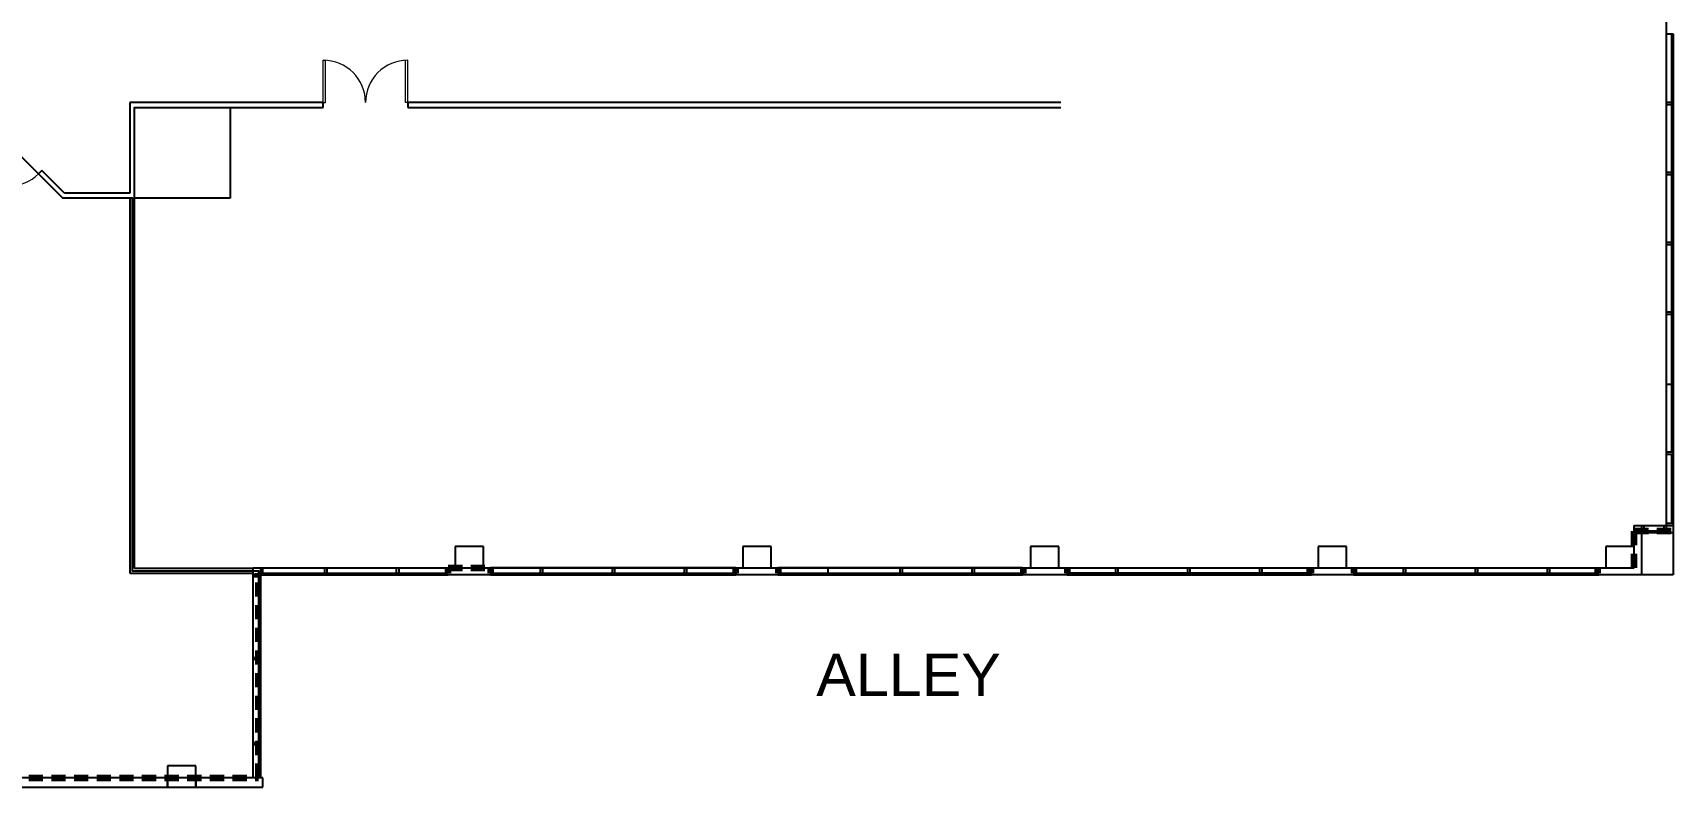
# Model space of a CAD drawing. Header units: inches. Extents: x -63 to 2235, y 0 to 1960.
# Drawn here: x 747 to 2139, y 116 to 756 of the extents above; entities that cross this region are included whole.
import ezdxf

# ---------------------------------------------------------------- set-up
doc = ezdxf.new("R2010")
doc.units = ezdxf.units.IN
doc.header["$LTSCALE"] = 96
doc.header["$MEASUREMENT"] = 0
doc.linetypes.add('Dash 1_8_', pattern=[0.2, 0.125, -0.075])
doc.layers.add('A-DOOR', color=7, linetype='Continuous')
doc.styles.add('XFINE_1-8', font='swissl.ttf', dxfattribs={"height": 10})

# ---------------------------------------------------------------- blocks, each defined once
blk = doc.blocks.new('Single-Flush - 36_ x 84_-2024253-GROSS BLDG AREA - LEVEL 6')
at = {"layer": 'A-DOOR', "lineweight": 15}
for p, q in [((16, 2), (16, 38)), ((18, 38), (16, 38)), ((18, 2), (18, 38)), ((18, 2), (16, 2))]:
    blk.add_line(p, q, dxfattribs=at)
at = {"layer": 'A-DOOR', "lineweight": 5}
blk.add_arc((18, 2), 36.1, 93.1789, 180, dxfattribs=at)
blk = doc.blocks.new('Double-Flush - 72_ x 78_-1244933-GROSS BLDG AREA - LEVEL 6')
at = {"layer": 'A-DOOR', "lineweight": 15}
for p, q in [((-36, 38), (-34, 38)), ((-36, 2), (-36, 38)), ((-34, 2), (-34, 38)), ((34, 2), (34, 37.9)), ((36, 2), (36, 38)), ((-36, 2), (-34, 2)), ((36, 2), (34, 2))]:
    blk.add_line(p, q, dxfattribs=at)
at = {"layer": 'A-DOOR', "lineweight": 5}
for centre, start, end in [((-36, 2), 0, 90), ((36, 2), 90, 180)]:
    blk.add_arc(centre, 36, start, end, dxfattribs=at)

msp = doc.modelspace()

# ---------------------------------------------------------------- hatches: boundary and pattern name
at = {"lineweight": 5}
h = msp.add_hatch(dxfattribs=at)
h.set_pattern_fill('FP_1', color=256, style=0, pattern_type=2)
h.set_pattern_definition([(50, (790.334, 848.196), (55.0854, -4.8198), [5.76, -63.36]), (355, (790.334, 848.196), (-10.6557, 57.7685), [4.608, -50.688]), (100.451, (794.924, 847.794), (44.4295, 52.9487), [4.895, -53.848]), (46.184, (790.334, 863.556), (81.9644, -12.712), [8.64, -95.04]), (96.636, (797.164, 862.5), (71.7815, 74.812), [7.343, -80.772]), (351.184, (790.334, 863.56), (71.782, 74.812), [6.912, -76.032]), (21, (798.014, 859.716), (45.842, -30.9215), [5.76, -63.36]), (326, (798.014, 859.716), (18.687, 55.6915), [4.608, -50.688]), (71.451, (801.834, 857.14), (64.529, 24.77), [4.895, -53.848]), (37.5, (790.334, 848.196), (0.9339, 25.5668), [2.534, -47.539, 2.534, -48.922, -50.88]), (37.5, (790.334, 848.196), (0.9339, 25.5668), [-101.53, 2.534, -48.346]), (7.5, (790.334, 848.196), (20.204, 30.2913), [2.534, -26.803, 2.534, -46.387, -19.392]), (7.5, (790.334, 848.196), (20.204, 30.2913), [-78.259, 2.534, -16.858]), (327.5, (773.208, 848.196), (40.9978, -1.7324), [2.534, -16.666, 2.534, -57.37, -79.488]), (327.5, (773.208, 848.196), (40.9978, -1.7324), [-79.104, 2.534, -76.954]), (317.5, (765.53, 848.196), (44.7889, 7.6878), [2.534, -22.426, 2.534, -37.248, -56.448]), (317.5, (765.53, 848.196), (44.7889, 7.6878), [-64.742, 2.534, -53.914])])
h.paths.add_polyline_path([(885.6, 116.4), (885.6, 124.4), (861.6, 124.4), (861.6, 116.4)], flags=0)

# ---------------------------------------------------------------- linework, layer by layer
for p, q in [((2132.7, 1829.4), (2132.7, 332.4)), ((2132.7, 755.3), (2138.7, 755.3)), ((2137.2, 755.2), (2137.2, 400.5)), ((2138.7, 755.2), (2138.7, 296.4)), ((993.6, 696.9), (829.6, 696.9)), ((829.6, 696.9), (829.6, 620.1)), ((993.6, 692.9), (993.6, 696.9)), ((1619.2, 696.9), (1065.6, 696.9)), ((1065.6, 696.9), (1065.6, 692.9)), ((2138.7, 697), (2132.7, 697)), ((833.6, 692.9), (993.6, 692.9)), ((833.6, 301.9), (833.6, 692.9)), ((1065.6, 692.9), (1619.2, 692.9)), ((2138.7, 695), (2132.7, 695)), ((755, 639.4), (752.1, 636.6)), ((752.1, 636.6), (772.7, 616.1)), ((774.3, 620.1), (755, 639.4)), ((2138.7, 637.7), (2132.7, 637.7)), ((2138.7, 635.7), (2132.7, 635.7)), ((772.7, 616.1), (829.6, 616.1)), ((829.6, 620.1), (774.3, 620.1)), ((829.6, 616.1), (829.6, 297.9)), ((2138.7, 578.4), (2132.7, 578.4)), ((2138.7, 576.4), (2132.7, 576.4)), ((2138.7, 519.1), (2132.7, 519.1)), ((2138.7, 517.1), (2132.7, 517.1)), ((2138.7, 457.8), (2132.7, 457.8)), ((2138.7, 400.5), (2132.7, 400.5)), ((2138.7, 398.5), (2132.7, 398.5)), ((2137.2, 399.5), (2137.2, 340.4)), ((2105.7, 338.4), (2138.7, 338.4)), ((2105.7, 302.4), (2105.7, 338.4)), ((2112.1, 296.6), (2112.1, 338.6)), ((2114.1, 332.4), (2114.1, 338.4)), ((2130.7, 338.4), (2130.7, 332.4)), ((2132.7, 340.4), (2138.7, 340.4)), ((1129.6, 320.4), (1105.6, 320.4)), ((1105.6, 320.4), (1105.6, 302.4)), ((1129.6, 302.4), (1129.6, 320.4)), ((1373.6, 320.4), (1349.6, 320.4)), ((1349.6, 320.4), (1349.6, 302.4)), ((1373.6, 302.4), (1373.6, 320.4)), ((1617.6, 320.4), (1593.6, 320.4)), ((1593.6, 320.4), (1593.6, 302.4)), ((1617.6, 302.4), (1617.6, 320.4)), ((1861.6, 320.4), (1837.6, 320.4)), ((1837.6, 320.4), (1837.6, 302.4)), ((1861.6, 302.4), (1861.6, 320.4)), ((2105.6, 320.4), (2081.6, 320.4)), ((2081.6, 320.4), (2081.6, 302.4)), ((2105.6, 302.4), (2105.6, 320.4)), ((2111.7, 332.4), (2138.7, 332.4)), ((2114.1, 333.9), (2130.7, 333.9)), ((829.6, 297.9), (934.4, 297.9)), ((934.4, 301.9), (833.6, 301.9)), ((940.1, 296.7), (934.1, 296.7)), ((934.4, 301.9), (934.4, 302.4)), ((934.4, 302.4), (1099.7, 302.4)), ((934.4, 297.9), (934.4, 301.9)), ((934.4, 124.4), (934.4, 297.9)), ((2138.7, 296.4), (934.4, 296.4)), ((940.1, 294.7), (934.4, 294.7)), ((938.9, 296.7), (938.9, 153.9)), ((940.4, 302.4), (940.4, 124.4)), ((940.4, 297.9), (1099.7, 297.9)), ((940.4, 296.4), (1099.4, 296.4)), ((942.6, 302.4), (1105.6, 302.4)), ((942.6, 296.4), (942.6, 302.4)), ((994.7, 302.4), (994.7, 296.4)), ((996.7, 302.4), (996.7, 296.4)), ((1055.7, 302.4), (1055.7, 296.4)), ((1057.7, 302.4), (1057.7, 296.4)), ((1098.7, 302.4), (1098.7, 296.4)), ((1105.6, 302.4), (1129.6, 302.4)), ((1129.6, 302.4), (1349.6, 302.4)), ((1343.7, 302.4), (1135.7, 302.4)), ((1135.7, 302.4), (1135.7, 296.4)), ((1135.7, 297.9), (1343.7, 297.9)), ((1135.7, 296.4), (1343.7, 296.4)), ((1136.7, 302.4), (1136.7, 296.4)), ((1177.7, 302.4), (1177.7, 296.4)), ((1179.7, 302.4), (1179.7, 296.4)), ((1238.7, 302.4), (1238.7, 296.4)), ((1240.7, 302.4), (1240.7, 296.4)), ((1299.7, 302.4), (1299.7, 296.4)), ((1301.7, 302.4), (1301.7, 296.4)), ((1341.9, 296.4), (1341.9, 302.4)), ((1343.7, 302.4), (1343.7, 296.4)), ((1349.6, 302.4), (1373.6, 302.4)), ((1373.6, 302.4), (1593.6, 302.4)), ((1586.7, 302.4), (1379.7, 302.4)), ((1379.7, 302.4), (1379.7, 296.4)), ((1379.7, 297.9), (1587.7, 297.9)), ((1379.7, 296.4), (1586.7, 296.4)), ((1381.7, 296.4), (1381.7, 302.4)), ((1421.7, 302.4), (1421.7, 296.4)), ((1482.7, 302.4), (1482.7, 296.4)), ((1484.7, 302.4), (1484.7, 296.4)), ((1543.7, 302.4), (1543.7, 296.4)), ((1545.7, 302.4), (1545.7, 296.4)), ((1585.7, 296.4), (1585.7, 302.4)), ((1587.7, 302.4), (1587.7, 296.4)), ((1593.6, 302.4), (1617.6, 302.4)), ((1617.6, 302.4), (1837.6, 302.4)), ((1624.7, 302.4), (1831.8, 302.4)), ((1624.7, 302.4), (1624.7, 296.4)), ((1831.8, 297.9), (1624.7, 297.9)), ((1624.7, 296.4), (1831.8, 296.4)), ((1626.7, 296.4), (1626.7, 302.4)), ((1665.7, 302.4), (1665.7, 296.4)), ((1667.7, 302.4), (1667.7, 296.4)), ((1726.7, 302.4), (1726.7, 296.4)), ((1728.7, 302.4), (1728.7, 296.4)), ((1787.7, 302.4), (1787.7, 296.4)), ((1789.7, 302.4), (1789.7, 296.4)), ((1828.6, 296.4), (1828.6, 302.4)), ((1831.7, 302.4), (1831.7, 296.4)), ((1837.6, 302.4), (1861.6, 302.4)), ((1861.6, 302.4), (2081.6, 302.4)), ((1867.5, 302.4), (2074.7, 302.4)), ((1867.7, 302.4), (1867.7, 296.4)), ((1867.7, 297.9), (2074.7, 297.9)), ((1867.7, 296.4), (2075.7, 296.4)), ((1869.5, 296.4), (1869.5, 302.4)), ((1909.7, 302.4), (1909.7, 296.4)), ((1911.7, 302.4), (1911.7, 296.4)), ((1970.7, 302.4), (1970.7, 296.4)), ((1972.7, 302.4), (1972.7, 296.4)), ((2031.7, 302.4), (2031.7, 296.4)), ((2033.7, 302.4), (2033.7, 296.4)), ((2072.7, 296.6), (2072.7, 302.4)), ((2074.7, 302.4), (2074.7, 296.4)), ((2081.6, 302.4), (2105.6, 302.4)), ((940.4, 226.2), (934.4, 226.2)), ((940.4, 224.7), (934.4, 224.7)), ((940.4, 153.9), (934.4, 153.9)), ((940.4, 152.4), (934.4, 152.4)), ((885.6, 134.4), (861.6, 134.4)), ((861.6, 134.4), (861.6, 124.4)), ((885.6, 124.4), (885.6, 134.4)), ((861.6, 124.4), (641.6, 124.4)), ((641.6, 116.4), (861.6, 116.4)), ((861.6, 124.4), (861.6, 116.4)), ((861.6, 116.4), (861.6, 124.4)), ((861.6, 116.4), (885.6, 116.4)), ((885.6, 116.4), (885.6, 124.4)), ((942.6, 124.4), (885.6, 124.4)), ((885.6, 124.4), (885.6, 116.4)), ((885.6, 116.4), (942.6, 116.4)), ((942.6, 116.4), (942.6, 124.4))]:
    msp.add_line(p, q)
at = {"linetype": 'Dash 1_8_', "lineweight": 106}
for p, q in [((2105.7, 302.4), (2105.7, 333.9)), ((2105.7, 333.9), (2137.2, 333.9)), ((938.9, 124.4), (938.9, 297.9)), ((938.9, 124.4), (938.9, 297.9)), ((1099.7, 297.9), (1099.7, 302.4)), ((1099.7, 302.4), (1135.6, 302.4)), ((1099.7, 297.9), (1099.7, 302.4)), ((1135.7, 302.4), (1135.7, 297.9)), ((1135.7, 302.4), (1135.7, 297.9)), ((1343.7, 297.9), (1343.7, 302.4)), ((1343.7, 297.9), (1343.7, 302.4)), ((1379.7, 302.4), (1379.7, 297.9)), ((1379.7, 302.4), (1379.7, 297.9)), ((1587.7, 297.9), (1587.7, 302.4)), ((1587.7, 297.9), (1587.7, 302.4)), ((1624.7, 302.4), (1624.7, 297.9)), ((1624.7, 302.4), (1624.7, 297.9)), ((1831.7, 297.9), (1831.7, 302.4)), ((1867.7, 302.4), (1867.7, 297.9)), ((1867.7, 302.4), (1867.7, 297.9)), ((2074.7, 297.9), (2074.7, 302.4)), ((2074.7, 297.9), (2074.7, 302.4)), ((129.6, 124.4), (938.9, 124.4)), ((129.6, 124.4), (938.9, 124.4))]:
    msp.add_line(p, q, dxfattribs=at)
msp.add_lwpolyline([(1605.6, 1859.4), (1605.6, 1381.5), (1352, 1381.5), (1352, 1287.4), (684.2, 1287.4), (684.2, 704.6), (772.7, 616.1), (829.6, 616.1), (831.8, 616.1), (831.8, 299.9), (936.9, 299.9), (938.9, 299.9), (938.9, 124.4), (129.6, 124.4), (129.6, 159.3), (102.6, 159.3), (102.6, 750.9), (168.8, 750.9), (168.8, 1230.9), (102.6, 1230.9), (102.6, 1823.4), (128.9, 1823.4), (128.9, 1859.4), (1605.6, 1859.4)])
msp.add_lwpolyline([(914.8, 615.9), (833.6, 615.9), (833.6, 692.9), (914.8, 692.9)], close=True)

# ---------------------------------------------------------------- block references
msp.add_blockref('Double-Flush - 72_ x 78_-1244933-GROSS BLDG AREA - LEVEL 6', (1029.6, 694.9))
at = {"rotation": 134.9999999999999}
msp.add_blockref('Single-Flush - 36_ x 84_-2024253-GROSS BLDG AREA - LEVEL 6', (740.8, 650.8), dxfattribs=at)

# ---------------------------------------------------------------- texts
at = {"insert": (1411.9, 229.7), "char_height": 36, "attachment_point": 1, "style": 'XFINE_1-8'}
msp.add_mtext_dynamic_manual_height_columns('ALLEY', width=965.377, gutter_width=50, heights=[0], dxfattribs=at)

doc.saveas('drawing.dxf')
